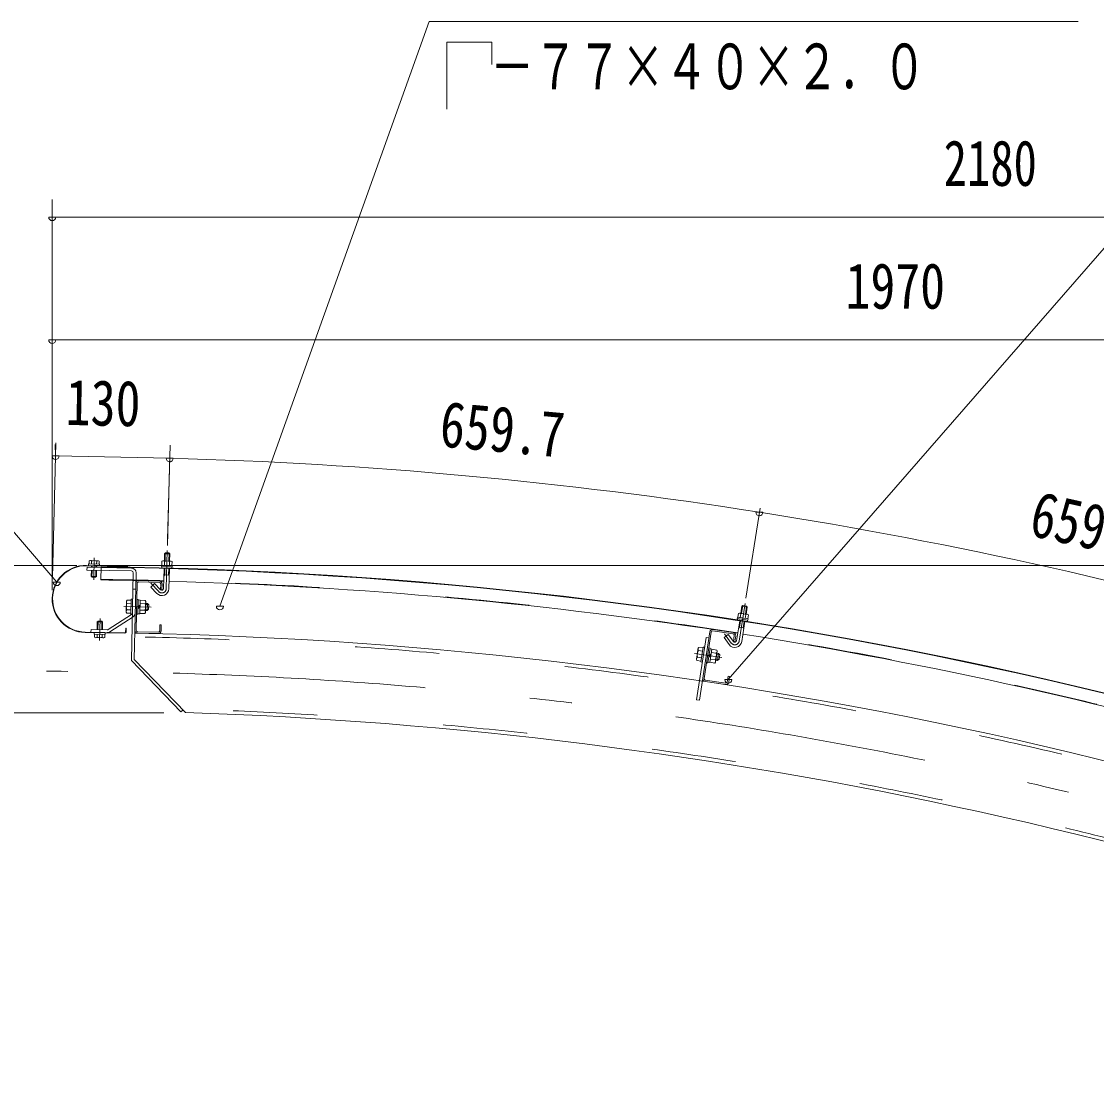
# Model space of a CAD drawing. Units: millimetres, scale not verified, with parts at other scales. Extents: x -25848 to 25858, y -10500 to 10500.
# Drawn here: x 15634 to 18699, y 5189 to 8190 of the extents above; entities that cross this region are included whole.
import ezdxf
from ezdxf.enums import TextEntityAlignment as Align

# ---------------------------------------------------------------- set-up
doc = ezdxf.new("R2010")
doc.units = ezdxf.units.MM
doc.header["$LTSCALE"] = 60
doc.linetypes.add('USER2', pattern=[10, 4, -6])
doc.linetypes.add('USER3', pattern=[24, 12, -5, 2, -5])
for name, color, linetype, lineweight in [('0-6_2-02BOLD', 7, 'Continuous', 18), ('0-7_2-12HIDDEN', 3, 'USER2', 18), ('0-8_2-22CENTER', 3, 'USER3', 18), ('0-9_2-42THIN', 4, 'Continuous', 18), ('0-A_2-52DIM', 3, 'Continuous', 18)]:
    doc.layers.add(name, color=color, linetype=linetype, lineweight=lineweight)
doc.styles.add('ＭＳ ゴシック', font='')
doc.styles.get('ＭＳ ゴシック').set_extended_font_data('MS Gothic')

msp = doc.modelspace()

# ---------------------------------------------------------------- linework, layer by layer
at = {"layer": '0-6_2-02BOLD'}
for p, q in [((15826.88, 6652.69), (15826.7, 6643.95)), ((15829.09, 6653.9), (15826.88, 6652.69)), ((15853.58, 6653.41), (15829.09, 6653.9)), ((15834.09, 6652.54), (15833.92, 6643.81)), ((15848.53, 6652.25), (15848.35, 6643.52)), ((16036.75, 6653.04), (16061.24, 6652.38)), ((16041.75, 6651.64), (16041.45, 6640.41)), ((16041.5, 6652.91), (16042.05, 6673.27)), ((16044.61, 6675.71), (16042.05, 6673.27)), ((16057.04, 6672.87), (16042.05, 6673.27)), ((16054.61, 6675.44), (16044.61, 6675.71)), ((16057.04, 6672.87), (16054.61, 6675.44)), ((16056.5, 6652.51), (16057.04, 6672.87)), ((16061.24, 6652.38), (16063.39, 6651.06)), ((15819.28, 6638.85), (15936.01, 6636.51)), ((15936.04, 6637.76), (15819.31, 6640.1)), ((15820.96, 6634.81), (15820.8, 6626.82)), ((15947.77, 6624.28), (15820.8, 6626.82)), ((15947.93, 6632.27), (15820.96, 6634.81)), ((15832.94, 6608.82), (15833.29, 6626.57)), ((15833.45, 6634.56), (15833.53, 6638.56)), ((15847.94, 6608.52), (15848.29, 6626.27)), ((15848.45, 6634.26), (15848.53, 6638.26)), ((15856.76, 6643.35), (15856.68, 6639.35)), ((15860.99, 6636.12), (15860.53, 6598.63)), ((15936.04, 6637.76), (15936.01, 6636.51)), ((16033.04, 6640.63), (16032.94, 6636.88)), ((16032.94, 6636.88), (16064.18, 6636.04)), ((16034.13, 6636.85), (16034.03, 6632.85)), ((16034.03, 6632.85), (16062.88, 6632.08)), ((16039.38, 6573.88), (16040.92, 6631.41)), ((16054.37, 6573.48), (16055.92, 6631.01)), ((16056.18, 6651.25), (16055.88, 6640.02)), ((16062.99, 6636.08), (16062.88, 6632.08)), ((16063.39, 6651.06), (16063.09, 6639.82)), ((15847.93, 6608.52), (15832.94, 6608.82)), ((15835.39, 6606.27), (15832.94, 6608.82)), ((15835.39, 6606.27), (15845.38, 6606.07)), ((15847.93, 6608.52), (15845.38, 6606.07)), ((15952.67, 6619.18), (15947.66, 6368.91)), ((15960.67, 6619.02), (15955.73, 6372.07)), ((15968.15, 6592.86), (16027.13, 6591.68)), ((15968.22, 6596.86), (16027.21, 6595.68)), ((16040.43, 6612.99), (16055.42, 6612.59)), ((15959.73, 6572.03), (15951.73, 6572.19)), ((15964.07, 6588.94), (15961.39, 6454.97)), ((16019.86, 6560.25), (16002.67, 6578.39)), ((16031.05, 6587.6), (16030.71, 6570.61)), ((16030.71, 6570.61), (16034.71, 6570.53)), ((16035.05, 6587.52), (16034.71, 6570.53)), ((15933.3, 6538.3), (15935.1, 6541.28)), ((15934.91, 6531.9), (15946.92, 6531.66)), ((15935.1, 6541.28), (15947.1, 6541.04)), ((15947.16, 6543.52), (15946.3, 6501.03)), ((15947.16, 6543.52), (15951.15, 6543.44)), ((15967.15, 6543.12), (15963.15, 6543.2)), ((15967.12, 6541.37), (15972.12, 6541.27)), ((15972.12, 6541.27), (15971.33, 6502.28)), ((15986.42, 6530.87), (15971.91, 6531.16)), ((15993.17, 6531.35), (15988.17, 6531.45)), ((15993.17, 6531.35), (15992.77, 6511.35)), ((15993.17, 6531.35), (15996.84, 6527.52)), ((15881.26, 6457.41), (15948.06, 6500.04)), ((15934.54, 6513.14), (15946.54, 6512.9)), ((15946.3, 6501.03), (15950.31, 6500.95)), ((15966.33, 6502.38), (15971.33, 6502.28)), ((15971.72, 6521.78), (15966.63, 6516.88)), ((15966.73, 6521.88), (15971.82, 6526.78)), ((15986.04, 6512.11), (15971.54, 6512.4)), ((15992.77, 6511.35), (15987.77, 6511.45)), ((15996.59, 6515.03), (15992.77, 6511.35)), ((15996.59, 6515.03), (15996.84, 6527.52)), ((17680.65, 6504.17), (17704.86, 6500.37)), ((17685.43, 6502.15), (17683.69, 6491.04)), ((17685.35, 6503.44), (17688.5, 6523.56)), ((17691.36, 6525.65), (17688.5, 6523.56)), ((17703.32, 6521.24), (17688.5, 6523.56)), ((17701.24, 6524.09), (17691.36, 6525.65)), ((17699.69, 6499.91), (17697.95, 6488.81)), ((17700.16, 6501.11), (17703.32, 6521.24)), ((17703.32, 6521.24), (17701.24, 6524.09)), ((17704.86, 6500.37), (17706.82, 6498.79)), ((17706.82, 6498.79), (17705.07, 6487.69)), ((15850.34, 6478.95), (15849.91, 6457.2)), ((15850.35, 6478.95), (15852.89, 6481.39)), ((15850.35, 6478.95), (15865.34, 6478.64)), ((15862.89, 6481.19), (15852.89, 6481.39)), ((15885.56, 6450.67), (15952.36, 6493.3)), ((16028.71, 6470.63), (16028.37, 6453.63)), ((16028.71, 6470.63), (16032.71, 6470.55)), ((16032.71, 6470.55), (16032.37, 6453.55)), ((17673.09, 6425.33), (17682.01, 6482.19)), ((17675.38, 6492.35), (17674.8, 6488.64)), ((17674.8, 6488.64), (17705.67, 6483.8)), ((17675.98, 6488.46), (17675.35, 6484.51)), ((17675.35, 6484.51), (17703.87, 6480.03)), ((17675.38, 6492.35), (17706.25, 6487.5)), ((17687.91, 6423.01), (17696.83, 6479.87)), ((17704.49, 6483.98), (17703.87, 6480.03)), ((17706.25, 6487.5), (17705.67, 6483.8)), ((15815.48, 6448.64), (15928.46, 6446.38)), ((15815.51, 6449.89), (15928.48, 6447.63)), ((15832.41, 6457.55), (15832.25, 6449.55)), ((15878.47, 6456.63), (15832.41, 6457.55)), ((15841.52, 6444.11), (15841.6, 6448.11)), ((15841.52, 6444.11), (15872.76, 6443.49)), ((15842.54, 6435.35), (15842.71, 6444.09)), ((15849.75, 6435.21), (15849.93, 6443.95)), ((15864.18, 6434.92), (15864.36, 6443.66)), ((15872.76, 6443.49), (15872.84, 6447.49)), ((15931.26, 6461.32), (15931.03, 6450.08)), ((15931.26, 6461.32), (15932.51, 6461.3)), ((15932.51, 6461.3), (15932.28, 6450.05)), ((15965.22, 6446.89), (16024.22, 6445.71)), ((15965.31, 6450.89), (16024.29, 6449.71)), ((17596.38, 6450.54), (17567.16, 6255.72)), ((17600.34, 6449.95), (17580.46, 6317.43)), ((17604.88, 6453.31), (17663.23, 6444.56)), ((17605.47, 6457.27), (17663.83, 6448.52)), ((17649.38, 6443.36), (17637.26, 6434.53)), ((17664.11, 6423.16), (17649.38, 6443.36)), ((17666.59, 6440.01), (17664.07, 6423.2)), ((17670.55, 6439.42), (17668.03, 6422.61)), ((17679.15, 6463.98), (17693.97, 6461.66)), ((15844.69, 6434.05), (15842.54, 6435.35)), ((17577.73, 6407.08), (17581.68, 6406.49)), ((17593.86, 6433.73), (17585.95, 6434.92)), ((17651.98, 6414.32), (17637.26, 6434.53)), ((17664.07, 6423.2), (17668.03, 6422.61)), ((17563.31, 6403.68), (17558.64, 6372.53)), ((17561.31, 6378.57), (17573.18, 6376.79)), ((17564.09, 6397.12), (17575.97, 6395.34)), ((17597.5, 6404.11), (17591.2, 6362.08)), ((17597.5, 6404.11), (17593.55, 6404.71)), ((17599.3, 6382.36), (17593.61, 6378.15)), ((17594.35, 6383.1), (17600.04, 6387.3)), ((17615.04, 6389.48), (17600.69, 6391.64)), ((17617.71, 6395.52), (17613.03, 6364.37)), ((17621.8, 6389.09), (17616.85, 6389.84)), ((17621.8, 6389.09), (17618.83, 6369.32)), ((17621.8, 6389.09), (17624.95, 6384.83)), ((17623.09, 6372.47), (17624.95, 6384.83)), ((16101.37, 6220.48), (15955.73, 6372.07)), ((17558.64, 6372.53), (17559.92, 6369.29)), ((17559.92, 6369.29), (17571.79, 6367.51)), ((17591.2, 6362.08), (17587.25, 6362.68)), ((17591.46, 6363.81), (17596.41, 6363.07)), ((17610.86, 6361.65), (17596.52, 6363.8)), ((17612.26, 6370.93), (17597.91, 6373.08)), ((17613.03, 6364.37), (17610.86, 6361.65)), ((17618.83, 6369.32), (17613.89, 6370.06)), ((17623.09, 6372.47), (17618.83, 6369.32)), ((17649.24, 6324.31), (17646.72, 6307.5)), ((17649.24, 6324.31), (17653.2, 6323.72)), ((17653.2, 6323.72), (17650.67, 6306.9)), ((17583.23, 6308.93), (17641.58, 6300.18)), ((17583.83, 6312.88), (17642.17, 6304.13))]:
    msp.add_line(p, q, dxfattribs=at)
for points in [[(15853.58, 6653.41), (15855.74, 6652.11), (15855.57, 6643.37)], [(16036.75, 6653.04), (16034.54, 6651.83), (16034.24, 6640.6)], [(15856.76, 6643.35), (15825.51, 6643.97), (15825.43, 6639.98)], [(16033.04, 6640.63), (16064.28, 6639.79), (16064.18, 6636.04)], [(16030.75, 6570.57), (16013.56, 6588.71), (16002.67, 6578.39)], [(15933.3, 6538.3), (15932.67, 6506.8), (15934.35, 6503.75), (15946.36, 6503.52)], [(15967.15, 6543.12), (15966.3, 6500.63), (15962.3, 6500.71)], [(15988.29, 6537.2), (15987.66, 6505.71), (15985.85, 6502.72), (15971.35, 6503.01)], [(15988.29, 6537.2), (15986.61, 6540.25), (15972.1, 6540.53)], [(17680.65, 6504.17), (17678.3, 6503.27), (17676.56, 6492.16)], [(15862.89, 6481.19), (15865.34, 6478.64), (15864.9, 6456.9)], [(15844.69, 6434.05), (15869.19, 6433.56), (15871.4, 6434.78), (15871.57, 6443.51)], [(17585.95, 6434.92), (17559.25, 6256.91), (17567.16, 6255.72)], [(17563.31, 6403.68), (17565.48, 6406.4), (17577.36, 6404.62)], [(17577.73, 6407.08), (17571.42, 6365.05), (17575.38, 6364.46)], [(17597.24, 6402.38), (17602.19, 6401.64), (17596.41, 6363.07)], [(17617.71, 6395.52), (17616.43, 6398.76), (17602.08, 6400.91)], [(16094.29, 6227.84), (16088.52, 6222.3), (15947.66, 6368.91)]]:
    msp.add_lwpolyline(points, dxfattribs=at)
for centre, radius, start, end in [((15830.4, 6648.09), 5.79, 50.30775, 88.854), ((15840.91, 6632.39), 21.27, 69.02267, 108.68311), ((15852.04, 6647.65), 5.79, 88.854, 127.38544), ((16038.02, 6647.21), 5.79, 49.93085, 88.46228), ((16048.43, 6631.44), 21.27, 68.63316, 108.29361), ((16059.66, 6646.63), 5.79, 88.46228, 127.00851), ((15817.4, 6544.37), 95.75, 88.854, 268.854), ((15817.4, 6544.37), 94.5, 88.854, 268.854), ((15705, -6161.8), 12797.62, 65.66528, 89.30167), ((15705, -6161.8), 12798.88, 65.66528, 89.30167), ((15947.67, 6619.28), 5, 358.854, 88.854), ((15947.67, 6619.28), 13, 358.854, 88.854), ((15705, -6161.8), 12761.37, 88.49597, 89.30167), ((15968.07, 6588.86), 8, 88.854, 178.854), ((15968.07, 6588.86), 4, 88.854, 178.854), ((16027.05, 6587.68), 4, 358.854, 88.854), ((16027.05, 6587.68), 8, 358.854, 88.854), ((15705, -6161.8), 12761.37, 81.1133, 88.42862), ((16034.38, 6574.01), 20, 223.46228, 358.48836), ((16034.38, 6574.01), 5, 223.46228, 358.51442), ((15959.13, 6522.03), 26.15, 157.82858, 199.87939), ((15940.46, 6536.48), 7.19, 178.854, 219.58083), ((15961.83, 6521.98), 26.15, 337.82858, 19.87941), ((15981.07, 6535.67), 7.19, 318.12717, 358.854), ((15939.89, 6508.34), 7.19, 138.12717, 178.854), ((15945.37, 6504.26), 5, 302.54407, 358.854), ((15945.37, 6504.26), 13, 302.54407, 358.854), ((15980.5, 6507.52), 7.19, 358.854, 39.58083), ((17681.16, 6498.23), 5.79, 42.54817, 81.07961), ((17689.46, 6481.25), 21.27, 61.25049, 100.91093), ((17702.55, 6494.87), 5.79, 81.07961, 119.62584), ((15878.57, 6461.63), 13, 268.854, 302.54407), ((15878.57, 6461.63), 5, 268.854, 302.54407), ((15928.53, 6450.13), 3.75, 268.854, 358.854), ((15928.53, 6450.13), 2.5, 268.854, 358.854), ((15705, -6161.8), 12611.38, 65.80466, 88.854), ((15965.39, 6454.89), 8, 178.854, 268.854), ((15965.39, 6454.89), 4, 178.854, 268.854), ((16024.37, 6453.71), 8, 268.854, 358.854), ((16024.37, 6453.71), 4, 268.854, 358.854), ((17604.29, 6449.36), 8, 81.47133, 171.47133), ((17604.29, 6449.36), 4, 81.47133, 171.47133), ((17662.64, 6440.61), 4, 351.47133, 81.47133), ((17662.64, 6440.61), 8, 351.47133, 81.47133), ((15705, -6161.8), 12761.37, 73.73062, 81.04594), ((15846.23, 6439.81), 5.79, 268.854, 307.38544), ((15857.37, 6455.08), 21.27, 249.02267, 288.68311), ((15867.88, 6439.38), 5.79, 230.30775, 268.854), ((17668.14, 6426.1), 20, 216.07961, 351.10568), ((17668.14, 6426.1), 5, 216.07961, 351.13176), ((17566, 6373.12), 7.19, 130.74449, 171.47133), ((17586.84, 6384.23), 26.15, 150.44592, 192.49673), ((17570.18, 6400.96), 7.19, 171.47133, 212.19815), ((17589.51, 6383.83), 26.15, 330.44592, 12.49673), ((17610.35, 6394.93), 7.19, 310.74449, 351.47133), ((17606.17, 6367.1), 7.19, 351.47133, 32.19815), ((17584.42, 6316.84), 8, 171.47133, 261.47133), ((17584.42, 6316.84), 4, 171.47133, 261.47133), ((17642.77, 6308.09), 8, 261.47133, 351.47133), ((17642.77, 6308.09), 4, 261.47133, 351.47133), ((15705, -6161.8), 12388.63, 67.05199, 88.16655)]:
    msp.add_arc(centre, radius, start, end, dxfattribs=at)
at = {"layer": '0-7_2-12HIDDEN'}
for radius, start, end in [(12762.62, 88.49596, 89.30167), (12762.62, 81.1133, 88.42862), (12762.62, 73.73062, 81.04594), (12600.87, 65.80389, 88.854), (12399.12, 67.01985, 88.21622)]:
    msp.add_arc((15705, -6161.8), radius, start, end, dxfattribs=at)
at = {"layer": '0-8_2-22CENTER'}
for p, q in [((16049.8, 6682.45), (16046.88, 6573.67)), ((15841.49, 6661.16), (15840.24, 6598.67)), ((16002.95, 6589), (16025.31, 6565.41)), ((17697.37, 6531.66), (17680.49, 6424.16)), ((15925.48, 6522.7), (16004.22, 6521.12)), ((15856.79, 6426.31), (15858.04, 6488.79)), ((17638.91, 6445.01), (17658.04, 6418.74)), ((17631.44, 6377.54), (17553.56, 6389.22))]:
    msp.add_line(p, q, dxfattribs=at)
for centre, radius, start, end in [((16034.38, 6574.01), 12.5, 223.4623, 358.4623), ((17668.14, 6426.1), 12.5, 216.07962, 351.07962), ((15705, -6161.8), 12500, 65.24121, 90)]:
    msp.add_arc(centre, radius, start, end, dxfattribs=at)
at = {"layer": '0-9_2-42THIN'}
for p, q in [((16043.5, 6652.85), (16044.1, 6675.22)), ((16054.5, 6652.56), (16055.1, 6674.92)), ((15835.29, 6626.53), (15834.9, 6606.78)), ((15835.53, 6638.52), (15835.45, 6634.52)), ((15846.29, 6626.3), (15845.9, 6606.56)), ((15846.53, 6638.3), (15846.45, 6634.3)), ((16053.42, 6612.64), (16053.92, 6631.07)), ((16055.33, 6609.12), (16053.42, 6612.64)), ((15988.12, 6528.95), (15995.62, 6528.8)), ((15987.82, 6513.95), (15995.32, 6513.8)), ((17687.32, 6503.13), (17690.79, 6525.23)), ((17698.19, 6501.42), (17701.66, 6523.52)), ((15851.91, 6457.16), (15852.38, 6480.9)), ((15862.91, 6456.94), (15863.38, 6480.68)), ((17692, 6461.97), (17694.85, 6480.18)), ((17693.43, 6458.24), (17692, 6461.97)), ((17616.48, 6387.36), (17623.9, 6386.25)), ((17614.26, 6372.53), (17621.67, 6371.42))]:
    msp.add_line(p, q, dxfattribs=at)
for points in [[(16040.33, 6609.53), (16042.43, 6612.94), (16042.92, 6631.36)], [(17678.61, 6460.56), (17681.13, 6463.68), (17683.99, 6481.88)]]:
    msp.add_lwpolyline(points, dxfattribs=at)
at = {"layer": '0-A_2-52DIM'}
for p, q in [((16796.65, 8189.93), (16199.81, 6523.4)), ((18646.65, 8189.93), (16796.65, 8189.93)), ((19283.99, 8189.93), (17649.35, 6314.39)), ((15721.65, 6569.37), (15721.65, 7682.46)), ((15731.65, 7632.46), (15711.65, 7632.46)), ((21171.65, 7632.46), (15721.65, 7632.46)), ((15046.65, 7389.93), (15734.78, 6592.25)), ((15731.65, 7282.46), (15711.65, 7282.46)), ((15721.65, 7282.47), (21171.65, 7282.47)), ((15722.83, 6604.68), (15732.22, 6989.38)), ((15731.48, 6951.89), (15730.44, 6984.95)), ((16050.53, 6714.19), (16057.6, 6982.87)), ((15741.48, 6951.89), (15721.48, 6951.89)), ((16056.85, 6945.38), (15731.48, 6951.89)), ((16066.86, 6945.38), (16046.86, 6945.38)), ((16057.17, 6957.15), (16050.19, 6697.1)), ((17699.64, 6546.14), (17739.98, 6803.15)), ((17748.16, 6791.51), (17728.16, 6791.51)), ((15792.39, 6639.93), (14221.64, 6639.93)), ((15842.4, 6640.12), (20021.99, 6640.12)), ((15744.78, 6592.25), (15724.78, 6592.25)), ((16209.81, 6523.4), (16189.81, 6523.4)), ((17659.35, 6314.39), (17639.35, 6314.39)), ((16040.02, 6219.93), (14571.65, 6219.93))]:
    msp.add_line(p, q, dxfattribs=at)
msp.add_lwpolyline([(16846.65, 7939.93), (16846.65, 8131.38), (16975.43, 8131.38), (16975.43, 8066.98)], dxfattribs=at)
for centre, radius, start, end in [((15721.65, 7632.46), 10, 180, 0), ((15721.65, 7282.46), 10, 180, 0), ((15731.48, 6951.89), 10, 180, 0), ((16056.86, 6945.38), 10, 180, 0), ((15704.98, -6161.88), 13111.98, 81.07959, 88.46222), ((17738.16, 6791.51), 10, 180, 0), ((15704.98, -6161.88), 13111.99, 73.69698, 81.07959), ((15734.78, 6592.25), 10, 180, 0), ((16199.81, 6523.4), 10, 180, 0), ((17649.35, 6314.39), 10, 180, 0)]:
    msp.add_arc(centre, radius, start, end, dxfattribs=at)

# ---------------------------------------------------------------- texts
at = {"layer": '0-A_2-52DIM', "color": 7, "style": 'ＭＳ ゴシック'}
for s, width, p in [('\u3000－７７×４０×２．０', 0.7, (16846.65, 7957.7)), ('2180', 0.75, (18263.61, 7682.46)), ('1970', 0.8, (17983.96, 7332.46))]:
    msp.add_text(s, height=130.2, dxfattribs=dict(at, width=width)).set_placement(p, align=Align.BOTTOM_LEFT)
at = {"layer": '0-A_2-52DIM', "color": 7, "style": 'ＭＳ ゴシック', "width": 0.8}
for s, rotation, p in [('130', 358.854, (15758.78, 7001.35)), ('659.7', 354.771, (16819.51, 6940.55)), ('659.7', 347.388, (18493.87, 6688.73))]:
    msp.add_text(s, height=130.2, rotation=rotation, dxfattribs=at).set_placement(p, align=Align.BOTTOM_LEFT)

doc.saveas('drawing.dxf')
